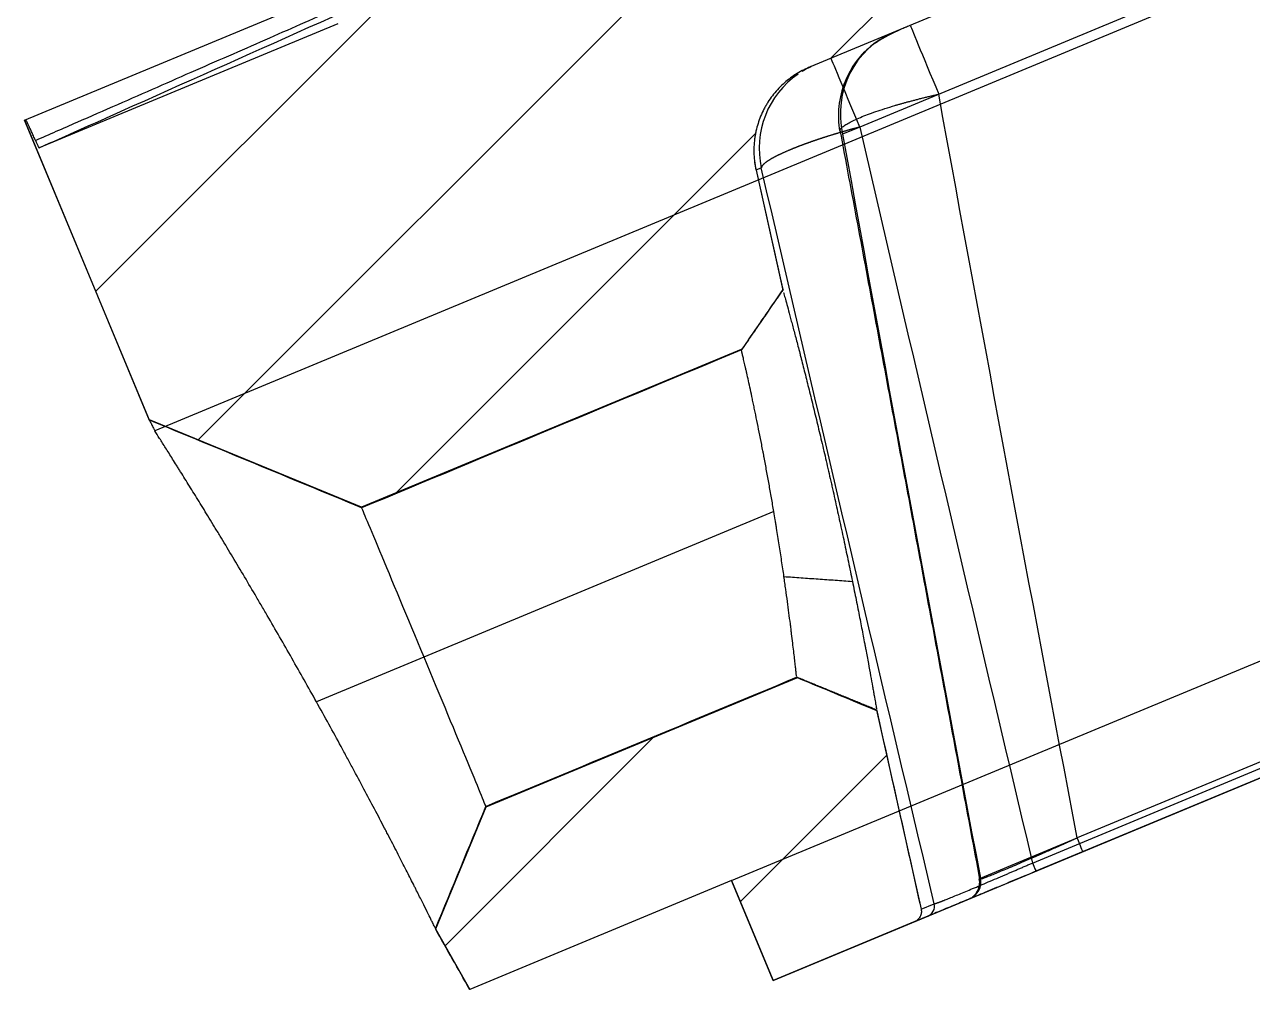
# Model space of a CAD drawing. Header units: millimetres. Extents: x 18 to 755, y 19 to 576.
# Drawn here: x 98.91 to 132.94, y 18.87 to 45.63 of the extents above; entities that cross this region are included whole.
import ezdxf

# ---------------------------------------------------------------- set-up
doc = ezdxf.new("R2010")
doc.units = ezdxf.units.MM
doc.layers.add('1', color=7, linetype='Continuous', true_color=0xffffff)

msp = doc.modelspace()

# ---------------------------------------------------------------- hatches: boundary and pattern name
at = {"layer": '1', "lineweight": -3}
h = msp.add_hatch(dxfattribs=at)
h.set_pattern_fill('ANSI31', scale=1.55, style=0)
edge = h.paths.add_edge_path(flags=0)
edge.add_line((123.581, 20.754), (119.659, 19.122))
edge.add_line((119.659, 19.122), (118.507, 21.892))
edge.add_line((118.507, 21.892), (111.247, 18.873))
edge.add_spline(control_points=[(111.247, 18.873), (110.93, 19.433), (110.613, 19.993), (110.297, 20.553)], knot_values=[0, 0, 0, 0, 1, 1, 1, 1], degree=3, periodic=0)
edge.add_spline(control_points=[(110.297, 20.553), (110.763, 21.685), (111.229, 22.818), (111.694, 23.95)], knot_values=[0, 0, 0, 0, 1, 1, 1, 1], degree=3, periodic=0)
edge.add_ellipse((358.348, 131.388), major_axis=(-2903.319, -1207.465), ratio=0.00143112, start_angle=0.954876, end_angle=0.989415)
edge.add_spline(control_points=[(120.306, 27.531), (120.582, 27.416), (120.858, 27.302), (121.417, 27.07), (121.701, 26.953), (122.165, 26.76), (122.347, 26.685), (122.528, 26.61)], knot_values=[0, 0, 0, 0, 0.372538, 0.372538, 0.755075, 0.755075, 1, 1, 1, 1], degree=3, periodic=0)
edge.add_spline(control_points=[(122.528, 26.61), (122.939, 24.772), (123.349, 22.934), (123.759, 21.096)], knot_values=[0, 0, 0, 0, 1, 1, 1, 1], degree=3, periodic=0)
edge.add_spline(control_points=[(123.759, 21.096), (123.763, 21.079), (123.765, 21.061), (123.767, 21.026), (123.766, 21.009), (123.761, 20.975), (123.758, 20.957), (123.747, 20.924), (123.741, 20.908), (123.724, 20.877), (123.715, 20.862), (123.694, 20.834), (123.682, 20.822), (123.663, 20.804), (123.656, 20.798), (123.642, 20.788), (123.635, 20.783), (123.613, 20.768), (123.598, 20.76), (123.581, 20.754)], knot_values=[0, 0, 0, 0, 0.125, 0.125, 0.25, 0.25, 0.375, 0.375, 0.5, 0.5, 0.625, 0.625, 0.75, 0.75, 0.8125, 0.8125, 0.875, 0.875, 1, 1, 1, 1], degree=3, periodic=0)
edge = h.paths.add_edge_path(flags=0)
edge.add_spline(control_points=[(300.574, 126.854), (300.649, 126.885), (300.802, 126.935), (300.96, 126.96), (301.061, 126.967), (301.082, 126.968), (301.122, 126.969), (301.142, 126.969), (301.203, 126.969), (301.243, 126.967), (301.362, 126.956), (301.442, 126.943), (301.52, 126.923)], knot_values=[0, 0, 0, 0, 0.25, 0.5, 0.5, 0.5625, 0.5625, 0.625, 0.625, 0.75, 0.75, 1, 1, 1, 1], degree=3, periodic=0)
edge.add_spline(control_points=[(301.52, 126.923), (301.572, 126.91), (301.625, 126.901), (301.705, 126.894), (301.731, 126.892), (301.772, 126.892), (301.785, 126.892), (301.812, 126.893), (301.826, 126.894), (301.893, 126.898), (301.946, 126.907), (302.024, 126.925), (302.049, 126.932), (302.1, 126.949), (302.126, 126.958), (302.151, 126.969)], knot_values=[0, 0, 0, 0, 0.25, 0.25, 0.375, 0.375, 0.4375, 0.4375, 0.5, 0.5, 0.75, 0.75, 0.875, 0.875, 1, 1, 1, 1], degree=3, periodic=0)
edge.add_line((302.151, 126.969), (314.312, 132.027))
edge.add_spline(control_points=[(314.312, 132.027), (314.325, 132.032), (314.337, 132.037), (314.362, 132.049), (314.398, 132.066), (314.433, 132.086), (314.501, 132.128), (314.544, 132.16), (314.605, 132.213), (314.625, 132.231), (314.662, 132.27), (314.68, 132.29), (314.731, 132.351), (314.762, 132.395), (314.79, 132.442)], knot_values=[0, 0, 0, 0, 0.0625, 0.0625, 0.125, 0.25, 0.25, 0.5, 0.5, 0.625, 0.625, 0.75, 0.75, 1, 1, 1, 1], degree=3, periodic=0)
edge.add_spline(control_points=[(314.79, 132.442), (314.831, 132.511), (314.877, 132.577), (314.954, 132.67), (314.994, 132.714), (315.038, 132.757), (315.067, 132.785), (315.082, 132.798), (315.158, 132.864), (315.223, 132.912), (315.325, 132.975), (315.377, 133.005), (315.432, 133.031), (315.468, 133.048), (315.487, 133.057), (315.505, 133.064)], knot_values=[0, 0, 0, 0, 0.25, 0.25, 0.375, 0.4375, 0.4375, 0.5, 0.5, 0.75, 0.75, 0.875, 0.9375, 0.9375, 1, 1, 1, 1], degree=3, periodic=0)
edge.add_line((315.505, 133.064), (355.591, 149.736))
edge.add_line((355.591, 149.736), (359.047, 141.426))
edge.add_spline(control_points=[(359.047, 141.426), (358.238, 139.465), (357.429, 137.504), (356.62, 135.543)], knot_values=[0, 0, 0, 0, 1, 1, 1, 1], degree=3, periodic=0)
edge.add_ellipse((358.348, 131.388), major_axis=(2903.319, 1207.465), ratio=0.00143112, start_angle=90, end_angle=158.464753)
edge.add_spline(control_points=[(346.091, 131.164), (345.823, 131.213), (345.554, 131.262), (345.084, 131.347), (344.883, 131.384), (344.488, 131.456), (344.293, 131.492), (344.099, 131.527)], knot_values=[0, 0, 0, 0, 0.404548, 0.404548, 0.707324, 0.707324, 1, 1, 1, 1], degree=3, periodic=0)
edge.add_spline(control_points=[(344.099, 131.527), (343.491, 132.478), (342.884, 133.428), (342.276, 134.379)], knot_values=[0, 0, 0, 0, 1, 1, 1, 1], degree=3, periodic=0)
edge.add_spline(control_points=[(342.276, 134.379), (342.197, 134.503), (342.108, 134.618), (341.961, 134.778), (341.91, 134.829), (341.83, 134.902), (341.802, 134.926), (341.746, 134.973), (341.717, 134.996), (341.572, 135.108), (341.45, 135.185), (341.257, 135.285), (341.191, 135.316), (341.09, 135.358), (341.056, 135.371), (340.987, 135.396), (340.953, 135.407), (340.778, 135.462), (340.637, 135.493), (340.421, 135.521), (340.349, 135.528), (340.24, 135.532), (340.203, 135.533), (340.13, 135.533), (340.093, 135.532), (339.911, 135.524), (339.767, 135.505), (339.555, 135.457), (339.485, 135.439), (339.381, 135.406), (339.346, 135.394), (339.277, 135.369), (339.243, 135.355), (339.209, 135.341)], knot_values=[0, 0, 0, 0, 0.125, 0.125, 0.1875, 0.1875, 0.21875, 0.21875, 0.25, 0.25, 0.375, 0.375, 0.4375, 0.4375, 0.46875, 0.46875, 0.5, 0.5, 0.625, 0.625, 0.6875, 0.6875, 0.71875, 0.71875, 0.75, 0.75, 0.875, 0.875, 0.9375, 0.9375, 0.96875, 0.96875, 1, 1, 1, 1], degree=3, periodic=0)
edge.add_line((339.209, 135.341), (256.764, 101.053))
edge.add_spline(control_points=[(256.764, 101.053), (258.459, 93.455), (260.155, 85.857), (261.851, 78.259)], knot_values=[0, 0, 0, 0, 1, 1, 1, 1], degree=3, periodic=0)
edge.add_line((261.851, 78.259), (252.617, 74.419))
edge.add_spline(control_points=[(252.617, 74.419), (248.643, 77.459), (244.669, 80.499), (240.694, 83.539)], knot_values=[0, 0, 0, 0, 1, 1, 1, 1], degree=3, periodic=0)
edge.add_line((240.694, 83.539), (226.859, 77.785))
edge.add_spline(control_points=[(226.859, 77.785), (226.212, 72.823), (225.566, 67.861), (224.92, 62.899)], knot_values=[0, 0, 0, 0, 1, 1, 1, 1], degree=3, periodic=0)
edge.add_line((224.92, 62.899), (215.686, 59.059))
edge.add_spline(control_points=[(215.686, 59.059), (211.494, 65.619), (207.301, 72.179), (203.109, 78.738)], knot_values=[0, 0, 0, 0, 1, 1, 1, 1], degree=3, periodic=0)
edge.add_line((203.109, 78.738), (120.663, 44.45))
edge.add_spline(control_points=[(120.663, 44.45), (120.646, 44.443), (120.629, 44.436), (120.596, 44.421), (120.546, 44.398), (120.497, 44.374), (120.4, 44.323), (120.338, 44.287), (120.155, 44.17), (120.039, 44.081), (119.823, 43.882), (119.725, 43.775), (119.593, 43.602), (119.552, 43.543), (119.493, 43.451), (119.465, 43.404), (119.438, 43.356), (119.421, 43.324), (119.412, 43.308), (119.336, 43.161), (119.281, 43.027), (119.216, 42.82), (119.197, 42.75), (119.174, 42.643), (119.167, 42.607), (119.154, 42.535), (119.149, 42.499), (119.125, 42.317), (119.119, 42.173), (119.132, 41.884), (119.151, 41.74), (119.183, 41.597)], knot_values=[0, 0, 0, 0, 0.015625, 0.015625, 0.03125, 0.0625, 0.0625, 0.125, 0.125, 0.25, 0.25, 0.375, 0.375, 0.4375, 0.4375, 0.46875, 0.484375, 0.484375, 0.5, 0.5, 0.625, 0.625, 0.6875, 0.6875, 0.71875, 0.71875, 0.75, 0.75, 0.875, 0.875, 1, 1, 1, 1], degree=3, periodic=0)
edge.add_spline(control_points=[(119.183, 41.597), (119.43, 40.492), (119.677, 39.387), (119.923, 38.282)], knot_values=[0, 0, 0, 0, 1, 1, 1, 1], degree=3, periodic=0)
edge.add_spline(control_points=[(119.923, 38.282), (119.768, 38.056), (119.613, 37.83), (119.343, 37.435), (119.227, 37.267), (119, 36.935), (118.888, 36.772), (118.776, 36.609)], knot_values=[0, 0, 0, 0, 0.405183, 0.405183, 0.707594, 0.707594, 1, 1, 1, 1], degree=3, periodic=0)
edge.add_ellipse((358.348, 131.388), major_axis=(-2903.319, -1207.465), ratio=0.00143112, start_angle=359.002567, end_angle=359.045124)
edge.add_spline(control_points=[(108.25, 32.23), (107.27, 32.636), (106.289, 33.042), (104.327, 33.853), (103.346, 34.259), (102.365, 34.664)], knot_values=[0, 0, 0, 0, 0.5, 0.5, 1, 1, 1, 1], degree=3, periodic=0)
edge.add_line((102.365, 34.664), (98.905, 42.982))
edge.add_line((98.905, 42.982), (138.991, 59.654))
edge.add_spline(control_points=[(138.991, 59.654), (139.066, 59.685), (139.219, 59.734), (139.378, 59.759), (139.54, 59.77), (139.62, 59.77), (139.78, 59.756), (139.859, 59.742), (139.937, 59.722)], knot_values=[0, 0, 0, 0, 0.25, 0.5, 0.5, 0.75, 0.75, 1, 1, 1, 1], degree=3, periodic=0)
edge.add_spline(control_points=[(139.937, 59.722), (139.99, 59.709), (140.042, 59.7), (140.149, 59.69), (140.202, 59.69), (140.31, 59.698), (140.416, 59.714), (140.518, 59.747), (140.568, 59.768)], knot_values=[0, 0, 0, 0, 0.25, 0.25, 0.5, 0.5, 0.75, 1, 1, 1, 1], degree=3, periodic=0)
edge.add_line((140.568, 59.768), (152.73, 64.826))
edge.add_spline(control_points=[(152.73, 64.826), (152.78, 64.847), (152.875, 64.896), (152.961, 64.959), (153.012, 65.004), (153.023, 65.013), (153.042, 65.031), (153.071, 65.06), (153.098, 65.089), (153.149, 65.151), (153.18, 65.195), (153.207, 65.241)], knot_values=[0, 0, 0, 0, 0.25, 0.5, 0.5, 0.5625, 0.5625, 0.625, 0.75, 0.75, 1, 1, 1, 1], degree=3, periodic=0)
edge.add_spline(control_points=[(153.207, 65.241), (153.248, 65.311), (153.294, 65.376), (153.371, 65.469), (153.412, 65.513), (153.455, 65.556), (153.484, 65.583), (153.499, 65.597), (153.576, 65.664), (153.64, 65.711), (153.776, 65.796), (153.848, 65.832), (153.923, 65.864)], knot_values=[0, 0, 0, 0, 0.25, 0.25, 0.375, 0.4375, 0.4375, 0.5, 0.5, 0.75, 0.75, 1, 1, 1, 1], degree=3, periodic=0)
edge.add_spline(control_points=[(153.923, 65.864), (166.396, 71.051), (178.87, 76.239), (191.343, 81.426)], knot_values=[0, 0, 0, 0, 1, 1, 1, 1], degree=3, periodic=0)
edge.add_spline(control_points=[(191.343, 81.426), (191.422, 81.459), (191.504, 81.486), (191.671, 81.528), (191.755, 81.543), (191.862, 81.553), (191.884, 81.555), (191.926, 81.558), (191.948, 81.558), (192.012, 81.56), (192.054, 81.559), (192.182, 81.552), (192.266, 81.541), (192.35, 81.523)], knot_values=[0, 0, 0, 0, 0.25, 0.25, 0.5, 0.5, 0.5625, 0.5625, 0.625, 0.625, 0.75, 0.75, 1, 1, 1, 1], degree=3, periodic=0)
edge.add_spline(control_points=[(192.35, 81.523), (192.407, 81.51), (192.464, 81.503), (192.579, 81.496), (192.637, 81.497), (192.752, 81.508), (192.809, 81.518), (192.922, 81.546), (192.977, 81.564), (193.031, 81.587)], knot_values=[0, 0, 0, 0, 0.25, 0.25, 0.5, 0.5, 0.75, 0.75, 1, 1, 1, 1], degree=3, periodic=0)
edge.add_line((193.031, 81.587), (209.632, 88.491))
edge.add_spline(control_points=[(209.632, 88.491), (209.683, 88.512), (209.732, 88.537), (209.826, 88.595), (209.871, 88.627), (209.934, 88.681), (209.954, 88.7), (209.993, 88.739), (210.011, 88.759), (210.064, 88.821), (210.096, 88.865), (210.125, 88.912)], knot_values=[0, 0, 0, 0, 0.25, 0.25, 0.5, 0.5, 0.625, 0.625, 0.75, 0.75, 1, 1, 1, 1], degree=3, periodic=0)
edge.add_spline(control_points=[(210.125, 88.912), (210.168, 88.983), (210.216, 89.05), (210.322, 89.174), (210.38, 89.233), (210.506, 89.34), (210.573, 89.389), (210.714, 89.476), (210.788, 89.513), (210.865, 89.545)], knot_values=[0, 0, 0, 0, 0.25, 0.25, 0.5, 0.5, 0.75, 0.75, 1, 1, 1, 1], degree=3, periodic=0)
edge.add_line((210.865, 89.545), (243.717, 103.208))
edge.add_spline(control_points=[(243.717, 103.208), (243.793, 103.24), (243.871, 103.265), (243.99, 103.294), (244.03, 103.302), (244.111, 103.315), (244.152, 103.32), (244.276, 103.331), (244.358, 103.331), (244.523, 103.318), (244.604, 103.305), (244.685, 103.286)], knot_values=[0, 0, 0, 0, 0.25, 0.25, 0.375, 0.375, 0.5, 0.5, 0.75, 0.75, 1, 1, 1, 1], degree=3, periodic=0)
edge.add_spline(control_points=[(244.685, 103.286), (244.738, 103.273), (244.793, 103.264), (244.902, 103.256), (244.957, 103.256), (245.067, 103.265), (245.121, 103.273), (245.227, 103.299), (245.279, 103.316), (245.329, 103.337)], knot_values=[0, 0, 0, 0, 0.25, 0.25, 0.5, 0.5, 0.75, 0.75, 1, 1, 1, 1], degree=3, periodic=0)
edge.add_line((245.329, 103.337), (261.996, 110.268))
edge.add_spline(control_points=[(261.996, 110.268), (262.049, 110.291), (262.1, 110.317), (262.174, 110.361), (262.198, 110.377), (262.245, 110.41), (262.268, 110.428), (262.335, 110.483), (262.376, 110.523), (262.453, 110.61), (262.488, 110.656), (262.519, 110.705)], knot_values=[0, 0, 0, 0, 0.25, 0.25, 0.375, 0.375, 0.5, 0.5, 0.75, 0.75, 1, 1, 1, 1], degree=3, periodic=0)
edge.add_spline(control_points=[(262.519, 110.705), (262.565, 110.778), (262.617, 110.846), (262.731, 110.974), (262.793, 111.033), (262.892, 111.115), (262.926, 111.141), (262.995, 111.19), (263.031, 111.213), (263.14, 111.279), (263.216, 111.318), (263.295, 111.35)], knot_values=[0, 0, 0, 0, 0.25, 0.25, 0.5, 0.5, 0.625, 0.625, 0.75, 0.75, 1, 1, 1, 1], degree=3, periodic=0)
edge.add_line((263.295, 111.35), (300.574, 126.854))
edge = h.paths.add_edge_path(flags=0)
edge.add_ellipse((358.348, 131.388), major_axis=(2903.319, 1207.465), ratio=0.00143112, start_angle=205.766732, end_angle=270)
edge.add_spline(control_points=[(360.076, 127.233), (360.215, 127.176), (360.353, 127.118), (361.483, 126.652), (362.475, 126.243), (363.467, 125.834)], knot_values=[0, 0, 0, 0, 0.122367, 0.122367, 1, 1, 1, 1], degree=3, periodic=0)
edge.add_spline(control_points=[(363.467, 125.834), (363.64, 125.218), (363.813, 124.601), (363.986, 123.985)], knot_values=[0, 0, 0, 0, 1, 1, 1, 1], degree=3, periodic=0)
edge.add_line((363.986, 123.985), (356.726, 120.966))
edge.add_line((356.726, 120.966), (357.878, 118.196))
edge.add_line((357.878, 118.196), (353.955, 116.564))
edge.add_spline(control_points=[(353.955, 116.564), (353.939, 116.558), (353.935, 116.557), (353.922, 116.553), (353.914, 116.55), (353.888, 116.545), (353.871, 116.542), (353.845, 116.541), (353.836, 116.541), (353.819, 116.542), (353.81, 116.543), (353.784, 116.546), (353.767, 116.55), (353.742, 116.558), (353.734, 116.561), (353.718, 116.567), (353.71, 116.571), (353.687, 116.583), (353.672, 116.592), (353.651, 116.608), (353.644, 116.614), (353.631, 116.626), (353.625, 116.632), (353.608, 116.651), (353.597, 116.665), (353.587, 116.68)], knot_values=[0, 0, 0, 0, 0.032258, 0.032258, 0.096774, 0.096774, 0.225806, 0.225806, 0.290323, 0.290323, 0.354839, 0.354839, 0.483871, 0.483871, 0.548387, 0.548387, 0.612903, 0.612903, 0.741935, 0.741935, 0.806452, 0.806452, 0.870968, 0.870968, 1, 1, 1, 1], degree=3, periodic=0)
edge.add_spline(control_points=[(353.587, 116.68), (352.576, 118.263), (351.564, 119.847), (350.552, 121.43)], knot_values=[0, 0, 0, 0, 1, 1, 1, 1], degree=3, periodic=0)
edge.add_spline(control_points=[(350.552, 121.43), (350.704, 121.8), (350.857, 122.171), (351.088, 122.73), (351.166, 122.919), (351.319, 123.29), (351.394, 123.471), (351.469, 123.653)], knot_values=[0, 0, 0, 0, 0.499921, 0.499921, 0.75496, 0.75496, 1, 1, 1, 1], degree=3, periodic=0)

# ---------------------------------------------------------------- linework, layer by layer
at = {"layer": '1', "color": 7, "lineweight": -3}
for p, q in [((118.507, 21.892), (283.355, 90.451)), ((119.659, 19.122), (284.507, 87.681)), ((203.109, 78.738), (120.663, 44.45)), ((181.83, 67.651), (122.057, 42.792)), ((98.905, 42.982), (138.991, 59.654)), ((138.671, 49.404), (102.514, 34.366)), ((107.588, 45.657), (99.306, 42.213)), ((120.663, 44.45), (120.663, 44.45)), ((98.905, 42.982), (98.905, 42.982)), ((98.905, 42.982), (102.364, 34.665)), ((102.365, 34.664), (98.905, 42.982)), ((122.057, 42.792), (121.583, 42.595)), ((119.329, 41.658), (119.183, 41.597)), ((119.183, 41.597), (119.183, 41.597)), ((119.183, 41.597), (119.926, 38.27)), ((119.923, 38.282), (119.921, 38.291)), ((118.772, 36.624), (108.244, 32.245)), ((159.242, 36.032), (128.087, 23.075)), ((126.847, 22.38), (158.608, 35.589)), ((158.704, 35.361), (126.943, 22.152)), ((102.362, 34.67), (102.362, 34.672)), ((102.365, 34.664), (102.362, 34.67)), ((108.244, 32.245), (102.366, 34.671)), ((108.244, 32.245), (108.244, 32.245)), ((119.676, 32.126), (109.978, 28.093)), ((109.978, 28.093), (106.996, 26.852)), ((111.701, 23.935), (120.31, 27.516)), ((122.527, 26.617), (123.759, 21.096)), ((122.53, 26.601), (122.528, 26.61)), ((110.307, 20.557), (111.701, 23.935)), ((111.701, 23.935), (111.701, 23.935)), ((125.403, 21.959), (128.087, 23.075)), ((118.507, 21.892), (111.247, 18.873)), ((118.507, 21.892), (119.659, 19.122)), ((119.659, 19.122), (118.507, 21.892)), ((125.368, 21.924), (125.365, 21.926)), ((123.759, 21.096), (124.124, 21.248)), ((123.947, 20.906), (123.581, 20.754)), ((123.759, 21.096), (123.759, 21.096)), ((110.294, 20.558), (111.247, 18.873)), ((110.297, 20.553), (110.3, 20.547)), ((123.581, 20.754), (119.659, 19.122)), ((111.247, 18.873), (111.247, 18.873))]:
    msp.add_line(p, q, dxfattribs=at)
msp.add_arc((121.623, 42.142), 2.5, 186.6695, 192.582, dxfattribs=at)
for centre, major_axis, ratio, start_param, end_param in [((123.974, 43.119), (-0.96, 2.308), 0.978488, 0, 1.396263), ((124.418, 43.304), (-0.96, 2.308), 0.001447, 0, 1.396263), ((122.221, 42.39), (-0.96, 2.308), 0.001447, 4.886922, 6.283185), ((121.766, 42.201), (-0.96, 2.308), 0.998692, 0.208153, 1.396263), ((121.766, 42.201), (-0.96, 2.308), 0.998692, 0, 0.15913), ((358.348, 131.388), (-2903.319, -1207.465), 0.001431, 4.794404, 4.798043), ((109.973, 28.09), (1.728, -4.155), 0.001431, 1.570796, 3.141707), ((109.973, 28.09), (1.728, -4.155), 0.001431, 6.283071, 7.853982), ((358.348, 131.388), (-2903.319, -1207.465), 0.001431, 1.485143, 1.488119), ((128.053, 23.155), (-0.192, 0.462), 0.001447, 3.141593, 4.537856), ((126.828, 22.429), (0.115, -0.277), 0.001447, 4.886922, 6.283185), ((124.922, 21.853), (-0.192, 0.462), 0.985371, 3.141593, 4.537856), ((123.832, 21.183), (0.115, -0.277), 0.996822, 0, 1.396263)]:
    msp.add_ellipse(centre, major_axis=major_axis, ratio=ratio, start_param=start_param, end_param=end_param, dxfattribs=at)
for points, knots in [([(99.207, 42.42), (99.593, 42.589), (100.354, 42.923), (101.481, 43.417), (102.578, 43.898), (103.646, 44.367), (104.684, 44.822), (105.692, 45.264), (106.671, 45.694), (107.62, 46.11), (108.539, 46.513), (109.429, 46.904), (110.288, 47.281), (111.119, 47.645), (111.662, 47.883), (111.929, 48)], [0, 0, 0, 0, 0.090926, 0.179519, 0.265778, 0.349702, 0.431293, 0.51055, 0.587473, 0.662063, 0.734318, 0.804239, 0.871827, 0.93708, 1, 1, 1, 1]), ([(123.458, 45.612), (123.424, 45.598), (123.349, 45.566), (123.172, 45.488), (122.776, 45.306), (122.346, 45.051), (121.925, 44.602), (121.616, 44.047), (121.446, 43.359), (121.463, 42.9), (121.504, 42.667)], [0, 0, 0, 0, 0.031657, 0.066196, 0.14456, 0.351492, 0.487543, 0.647387, 0.823189, 1, 1, 1, 1]), ([(120.663, 44.45), (120.646, 44.443), (120.629, 44.436), (120.596, 44.421), (120.546, 44.398), (120.497, 44.374), (120.4, 44.323), (120.338, 44.287), (120.155, 44.17), (120.039, 44.081), (119.823, 43.882), (119.725, 43.775), (119.593, 43.602), (119.552, 43.543), (119.493, 43.451), (119.465, 43.404), (119.438, 43.356), (119.421, 43.324), (119.412, 43.308), (119.336, 43.161), (119.281, 43.027), (119.216, 42.82), (119.197, 42.75), (119.174, 42.643), (119.167, 42.607), (119.154, 42.535), (119.149, 42.499), (119.125, 42.317), (119.119, 42.173), (119.132, 41.884), (119.151, 41.74), (119.183, 41.597)], [0, 0, 0, 0, 0.015625, 0.015625, 0.03125, 0.0625, 0.0625, 0.125, 0.125, 0.25, 0.25, 0.375, 0.375, 0.4375, 0.4375, 0.46875, 0.484375, 0.484375, 0.5, 0.5, 0.625, 0.625, 0.6875, 0.6875, 0.71875, 0.71875, 0.75, 0.75, 0.875, 0.875, 1, 1, 1, 1]), ([(121.508, 42.705), (121.508, 42.705), (121.509, 42.706), (121.51, 42.709), (121.511, 42.712), (121.513, 42.716), (121.515, 42.72), (121.517, 42.724), (121.52, 42.728), (121.522, 42.731), (121.525, 42.735), (121.528, 42.739), (121.531, 42.743), (121.534, 42.747), (121.537, 42.751), (121.54, 42.755), (121.544, 42.758), (121.547, 42.762), (121.551, 42.766), (121.555, 42.77), (121.559, 42.774), (121.583, 42.797), (121.64, 42.841), (121.755, 42.91), (121.901, 42.984), (122.074, 43.06), (122.274, 43.139), (122.502, 43.221), (122.755, 43.304), (122.95, 43.364), (123.07, 43.4), (123.108, 43.411), (123.147, 43.422), (123.187, 43.434), (123.228, 43.445), (123.269, 43.457), (123.312, 43.469), (123.355, 43.481), (123.399, 43.493), (123.444, 43.505), (123.489, 43.517), (123.536, 43.53), (123.583, 43.542), (123.631, 43.554), (123.679, 43.567), (123.728, 43.579), (123.778, 43.592), (123.828, 43.604), (123.879, 43.617), (123.93, 43.629), (123.982, 43.642), (124.035, 43.654), (124.087, 43.667), (124.141, 43.679), (124.194, 43.691), (124.23, 43.699), (124.248, 43.703)], [0, 0, 0, 0, 0.000048, 0.005555, 0.011031, 0.016475, 0.021887, 0.027267, 0.032615, 0.037928, 0.043209, 0.048455, 0.053667, 0.058844, 0.063987, 0.069093, 0.074164, 0.079199, 0.084197, 0.089158, 0.094082, 0.098969, 0.175233, 0.251059, 0.325936, 0.399391, 0.47273, 0.547497, 0.623218, 0.699385, 0.709367, 0.719502, 0.729789, 0.740224, 0.750804, 0.761527, 0.772388, 0.783385, 0.794514, 0.805772, 0.817153, 0.828656, 0.840275, 0.852008, 0.863849, 0.875794, 0.887839, 0.89998, 0.912213, 0.924531, 0.936932, 0.94941, 0.961961, 0.974579, 0.987261, 1, 1, 1, 1]), ([(99.207, 42.42), (99.188, 42.464), (99.151, 42.548), (99.117, 42.624), (99.093, 42.678), (99.085, 42.695), (99.07, 42.729), (99.062, 42.745), (99.041, 42.791), (99.015, 42.847), (98.994, 42.891), (98.982, 42.915), (98.98, 42.92), (98.976, 42.928), (98.969, 42.941), (98.964, 42.952), (98.954, 42.971), (98.949, 42.98), (98.943, 42.99), (98.941, 42.992), (98.938, 42.995), (98.937, 42.996), (98.937, 42.995)], [0, 0, 0, 0, 0.125, 0.25, 0.25, 0.3125, 0.3125, 0.375, 0.375, 0.5, 0.625, 0.625, 0.65625, 0.65625, 0.6875, 0.75, 0.75, 0.875, 0.875, 0.9375, 0.9375, 1, 1, 1, 1]), ([(122.057, 42.792), (122.048, 42.79), (122.031, 42.785), (122.004, 42.778), (121.977, 42.771), (121.951, 42.764), (121.924, 42.756), (121.897, 42.749), (121.871, 42.742), (121.844, 42.734), (121.817, 42.727), (121.791, 42.72), (121.764, 42.712), (121.738, 42.705), (121.712, 42.697), (121.685, 42.69), (121.659, 42.682), (121.633, 42.675), (121.607, 42.667), (121.581, 42.66), (121.554, 42.652), (121.529, 42.644), (121.503, 42.637), (121.477, 42.629), (121.451, 42.621), (121.426, 42.614), (121.4, 42.606), (121.375, 42.598), (121.349, 42.591), (121.324, 42.583), (121.299, 42.575), (121.274, 42.567), (121.249, 42.56), (121.224, 42.552), (121.199, 42.544), (121.175, 42.536), (121.15, 42.529), (121.126, 42.521), (121.102, 42.513), (121.078, 42.505), (121.054, 42.498), (121.03, 42.49), (121.007, 42.482), (120.983, 42.475), (120.96, 42.467), (120.936, 42.459), (120.913, 42.451), (120.891, 42.444), (120.868, 42.436), (120.845, 42.428), (120.823, 42.421), (120.801, 42.413), (120.778, 42.406), (120.757, 42.398), (120.735, 42.39), (120.713, 42.383), (120.692, 42.375), (120.671, 42.368), (120.649, 42.36), (120.629, 42.353), (120.608, 42.345), (120.587, 42.338), (120.567, 42.331), (120.547, 42.323), (120.527, 42.316), (120.507, 42.309), (120.487, 42.301), (120.468, 42.294), (120.449, 42.287), (120.43, 42.28), (120.411, 42.272), (120.392, 42.265), (120.374, 42.258), (120.355, 42.251), (120.337, 42.244), (120.319, 42.237), (120.302, 42.23), (120.284, 42.223), (120.267, 42.216), (120.25, 42.21), (120.233, 42.203), (120.216, 42.196), (120.199, 42.189), (120.183, 42.183), (120.167, 42.176), (120.151, 42.169), (120.131, 42.161), (120.106, 42.151), (120.078, 42.139), (120.049, 42.127), (120.021, 42.114), (119.993, 42.102), (119.966, 42.09), (119.939, 42.078), (119.912, 42.066), (119.885, 42.053), (119.859, 42.041), (119.834, 42.029), (119.808, 42.017), (119.784, 42.005), (119.759, 41.993), (119.735, 41.98), (119.712, 41.968), (119.689, 41.956), (119.667, 41.944), (119.645, 41.932), (119.624, 41.921), (119.604, 41.909), (119.584, 41.897), (119.565, 41.886), (119.546, 41.874), (119.528, 41.863), (119.511, 41.851), (119.495, 41.84), (119.479, 41.829), (119.464, 41.818), (119.449, 41.807), (119.436, 41.797), (119.423, 41.786), (119.411, 41.776), (119.4, 41.766), (119.389, 41.756), (119.38, 41.746), (119.371, 41.736), (119.363, 41.726), (119.356, 41.717), (119.349, 41.708), (119.344, 41.699), (119.339, 41.69), (119.335, 41.682), (119.332, 41.674), (119.33, 41.665), (119.329, 41.66), (119.329, 41.658)], [0, 0, 0, 0, 0.006177, 0.012356, 0.018538, 0.024721, 0.030906, 0.037092, 0.043279, 0.049466, 0.055654, 0.061841, 0.068027, 0.074213, 0.080397, 0.086579, 0.09276, 0.098938, 0.105113, 0.111285, 0.117453, 0.123618, 0.129778, 0.135934, 0.142085, 0.14823, 0.15437, 0.160504, 0.166631, 0.172752, 0.178866, 0.184972, 0.191071, 0.197161, 0.203243, 0.209316, 0.21538, 0.221435, 0.22748, 0.233514, 0.239538, 0.245552, 0.251554, 0.257545, 0.263524, 0.269491, 0.275445, 0.281387, 0.287316, 0.293231, 0.299133, 0.305021, 0.310895, 0.316754, 0.322598, 0.328427, 0.334241, 0.340039, 0.345822, 0.351588, 0.357337, 0.36307, 0.368786, 0.374484, 0.380165, 0.385829, 0.391474, 0.397101, 0.402709, 0.408299, 0.41387, 0.419421, 0.424953, 0.430466, 0.435959, 0.441431, 0.446884, 0.452316, 0.457727, 0.463118, 0.468487, 0.473835, 0.479162, 0.484467, 0.489751, 0.495012, 0.500252, 0.50994, 0.519703, 0.52954, 0.53945, 0.549431, 0.559483, 0.569603, 0.579791, 0.590046, 0.600365, 0.610748, 0.621193, 0.631699, 0.642263, 0.652885, 0.663562, 0.674294, 0.685077, 0.695911, 0.706793, 0.717721, 0.728695, 0.739711, 0.750768, 0.761863, 0.772996, 0.784163, 0.795362, 0.806592, 0.81785, 0.829134, 0.840441, 0.851771, 0.86312, 0.874486, 0.885867, 0.89726, 0.908664, 0.920077, 0.931495, 0.942916, 0.954339, 0.965762, 0.97718, 0.988594, 1, 1, 1, 1]), ([(99.207, 42.42), (99.221, 42.388), (99.234, 42.359), (99.251, 42.32), (99.257, 42.308), (99.267, 42.286), (99.276, 42.266), (99.284, 42.25), (99.289, 42.24), (99.291, 42.237), (99.294, 42.231), (99.296, 42.228), (99.299, 42.222), (99.301, 42.218), (99.305, 42.214), (99.306, 42.213), (99.306, 42.213)], [0, 0, 0, 0, 0.25, 0.25, 0.375, 0.375, 0.5, 0.625, 0.625, 0.6875, 0.6875, 0.75, 0.75, 0.875, 0.875, 1, 1, 1, 1]), ([(119.923, 38.282), (119.768, 38.056), (119.613, 37.83), (119.343, 37.435), (119.227, 37.267), (119, 36.935), (118.888, 36.772), (118.776, 36.609)], [0, 0, 0, 0, 0.405183, 0.405183, 0.707594, 0.707594, 1, 1, 1, 1]), ([(119.949, 38.197), (119.949, 38.195), (119.949, 38.193), (119.952, 38.183), (119.955, 38.173), (119.969, 38.122), (119.983, 38.073), (120.015, 37.956), (120.033, 37.889), (120.075, 37.737), (120.097, 37.652), (120.135, 37.511), (120.148, 37.462), (120.175, 37.361), (120.217, 37.203), (120.263, 37.03), (120.327, 36.784), (120.361, 36.654), (120.406, 36.482), (120.415, 36.447), (120.433, 36.377), (120.442, 36.341), (120.469, 36.233), (120.488, 36.16), (120.545, 35.937), (120.584, 35.783), (120.663, 35.466), (120.704, 35.302), (120.765, 35.05), (120.786, 34.965), (120.828, 34.791), (120.85, 34.704), (120.914, 34.439), (120.956, 34.26), (121.042, 33.899), (121.085, 33.716), (121.17, 33.346), (121.213, 33.159), (121.267, 32.923), (121.277, 32.876), (121.299, 32.781), (121.309, 32.733), (121.341, 32.591), (121.362, 32.497), (121.425, 32.214), (121.466, 32.027), (121.548, 31.653), (121.588, 31.467), (121.647, 31.19), (121.666, 31.098), (121.705, 30.913), (121.724, 30.822), (121.781, 30.548), (121.818, 30.369), (121.854, 30.192)], [0, 0, 0, 0, 0.002541, 0.002541, 0.016205, 0.016205, 0.07086, 0.07086, 0.125516, 0.125516, 0.180171, 0.180171, 0.207499, 0.207499, 0.234826, 0.289481, 0.289481, 0.344137, 0.344137, 0.357801, 0.357801, 0.371464, 0.371464, 0.398792, 0.398792, 0.453447, 0.453447, 0.508103, 0.508103, 0.53543, 0.53543, 0.562758, 0.562758, 0.617413, 0.617413, 0.672068, 0.672068, 0.726724, 0.726724, 0.740387, 0.740387, 0.754051, 0.754051, 0.781379, 0.781379, 0.836034, 0.836034, 0.890689, 0.890689, 0.918017, 0.918017, 0.945345, 0.945345, 1, 1, 1, 1]), ([(118.773, 36.624), (118.773, 36.624), (118.774, 36.622), (118.775, 36.615), (118.776, 36.613), (118.776, 36.609)], [0, 0, 0, 0, 0.652784, 0.652784, 1, 1, 1, 1]), ([(119.676, 32.126), (119.655, 32.255), (119.633, 32.383), (119.589, 32.637), (119.566, 32.763), (119.522, 33.014), (119.499, 33.138), (119.454, 33.384), (119.431, 33.507), (119.402, 33.659), (119.397, 33.689), (119.385, 33.749), (119.379, 33.779), (119.362, 33.868), (119.351, 33.927), (119.317, 34.101), (119.295, 34.215), (119.25, 34.437), (119.229, 34.545), (119.186, 34.757), (119.164, 34.86), (119.138, 34.985), (119.133, 35.01), (119.123, 35.059), (119.107, 35.132), (119.092, 35.203), (119.063, 35.341), (119.044, 35.429), (119.007, 35.597), (118.99, 35.677), (118.957, 35.829), (118.941, 35.901), (118.922, 35.985), (118.918, 36.001), (118.911, 36.034), (118.907, 36.05), (118.897, 36.097), (118.89, 36.126), (118.87, 36.212), (118.858, 36.264), (118.837, 36.358), (118.827, 36.4), (118.81, 36.473), (118.802, 36.505), (118.795, 36.538), (118.793, 36.544), (118.79, 36.556), (118.786, 36.572), (118.783, 36.586), (118.78, 36.601), (118.778, 36.607), (118.777, 36.612)], [0, 0, 0, 0, 0.057118, 0.057118, 0.114237, 0.114237, 0.171355, 0.171355, 0.228474, 0.228474, 0.242753, 0.242753, 0.257033, 0.257033, 0.285592, 0.285592, 0.34271, 0.34271, 0.399829, 0.399829, 0.456947, 0.456947, 0.471227, 0.471227, 0.485506, 0.514065, 0.514065, 0.571184, 0.571184, 0.628302, 0.628302, 0.685421, 0.685421, 0.6997, 0.6997, 0.71398, 0.71398, 0.742539, 0.742539, 0.799657, 0.799657, 0.856776, 0.856776, 0.913894, 0.913894, 0.928174, 0.928174, 0.942453, 0.971013, 0.971013, 1, 1, 1, 1]), ([(102.364, 34.669), (102.364, 34.668), (102.364, 34.668), (102.366, 34.665), (102.368, 34.66), (102.378, 34.641), (102.398, 34.602), (102.445, 34.507), (102.489, 34.417), (102.514, 34.366)], [0, 0, 0, 0, 0.016193, 0.016193, 0.156737, 0.156737, 0.437825, 0.718912, 1, 1, 1, 1]), ([(108.25, 32.23), (107.27, 32.636), (106.289, 33.042), (104.327, 33.853), (103.346, 34.259), (102.365, 34.664)], [0, 0, 0, 0, 0.5, 0.5, 1, 1, 1, 1]), ([(106.996, 26.852), (106.883, 27.054), (106.77, 27.256), (106.544, 27.658), (106.317, 28.058), (106.09, 28.455), (105.862, 28.851), (105.748, 29.048), (105.605, 29.294), (105.576, 29.343), (105.519, 29.44), (105.434, 29.586), (105.35, 29.73), (105.182, 30.016), (104.961, 30.39), (104.746, 30.751), (104.534, 31.105), (104.429, 31.279), (104.3, 31.491), (104.275, 31.534), (104.224, 31.618), (104.198, 31.66), (104.123, 31.784), (104.073, 31.866), (103.927, 32.105), (103.738, 32.413), (103.562, 32.698), (103.392, 32.972), (103.311, 33.103), (103.213, 33.259), (103.194, 33.29), (103.156, 33.351), (103.137, 33.381), (103.081, 33.47), (103.046, 33.527), (102.941, 33.693), (102.812, 33.899), (102.701, 34.073), (102.6, 34.232), (102.555, 34.303), (102.514, 34.366)], [0, 0, 0, 0, 0.0625, 0.0625, 0.125, 0.1875, 0.1875, 0.25, 0.25, 0.265625, 0.265625, 0.28125, 0.3125, 0.3125, 0.375, 0.4375, 0.4375, 0.5, 0.5, 0.515625, 0.515625, 0.53125, 0.53125, 0.5625, 0.5625, 0.625, 0.6875, 0.6875, 0.75, 0.75, 0.765625, 0.765625, 0.78125, 0.78125, 0.8125, 0.8125, 0.875, 0.9375, 0.9375, 1, 1, 1, 1]), ([(119.957, 30.325), (119.937, 30.469), (119.915, 30.614), (119.871, 30.908), (119.849, 31.057), (119.802, 31.357), (119.778, 31.509), (119.747, 31.701), (119.74, 31.739), (119.728, 31.816), (119.721, 31.855), (119.702, 31.971), (119.689, 32.049), (119.676, 32.126)], [0, 0, 0, 0, 0.25, 0.25, 0.5, 0.5, 0.75, 0.75, 0.8125, 0.8125, 0.875, 0.875, 1, 1, 1, 1]), ([(120.304, 27.563), (120.303, 27.567), (120.303, 27.571), (120.302, 27.581), (120.301, 27.587), (120.3, 27.605), (120.298, 27.619), (120.293, 27.664), (120.29, 27.699), (120.281, 27.781), (120.276, 27.828), (120.267, 27.906), (120.264, 27.933), (120.258, 27.991), (120.254, 28.021), (120.243, 28.115), (120.236, 28.182), (120.219, 28.325), (120.21, 28.401), (120.191, 28.562), (120.181, 28.647), (120.164, 28.781), (120.158, 28.827), (120.15, 28.897), (120.147, 28.921), (120.141, 28.969), (120.125, 29.089), (120.109, 29.214), (120.082, 29.42), (120.068, 29.526), (120.039, 29.744), (120.024, 29.856), (119.999, 30.029), (119.991, 30.087), (119.975, 30.205), (119.966, 30.265), (119.957, 30.325)], [0, 0, 0, 0, 0.016942, 0.016942, 0.037859, 0.037859, 0.079691, 0.079691, 0.163355, 0.163355, 0.24702, 0.24702, 0.288852, 0.288852, 0.330684, 0.330684, 0.414349, 0.414349, 0.498013, 0.498013, 0.581678, 0.581678, 0.62351, 0.62351, 0.644426, 0.644426, 0.665342, 0.749007, 0.749007, 0.832671, 0.832671, 0.916336, 0.916336, 0.958168, 0.958168, 1, 1, 1, 1]), ([(121.854, 30.192), (121.89, 30.016), (121.925, 29.844), (121.991, 29.51), (122.024, 29.347), (122.085, 29.032), (122.115, 28.879), (122.157, 28.657), (122.171, 28.584), (122.192, 28.477), (122.198, 28.442), (122.212, 28.372), (122.244, 28.2), (122.274, 28.039), (122.319, 27.796), (122.34, 27.682), (122.379, 27.469), (122.397, 27.37), (122.417, 27.255), (122.421, 27.233), (122.429, 27.189), (122.44, 27.125), (122.464, 26.989), (122.481, 26.893), (122.5, 26.783), (122.508, 26.737), (122.517, 26.682), (122.52, 26.667), (122.522, 26.653)], [0, 0, 0, 0, 0.095302, 0.095302, 0.190603, 0.190603, 0.285905, 0.285905, 0.333556, 0.333556, 0.357381, 0.357381, 0.381206, 0.476508, 0.476508, 0.571809, 0.571809, 0.667111, 0.667111, 0.690936, 0.690936, 0.714762, 0.762413, 0.857714, 0.857714, 0.953016, 0.953016, 1, 1, 1, 1]), ([(120.306, 27.531), (120.307, 27.525), (120.307, 27.521), (120.308, 27.516), (120.308, 27.515), (120.308, 27.515)], [0, 0, 0, 0, 0.576551, 0.576551, 1, 1, 1, 1]), ([(120.306, 27.531), (120.582, 27.416), (120.858, 27.302), (121.417, 27.07), (121.701, 26.953), (122.165, 26.76), (122.347, 26.685), (122.528, 26.61)], [0, 0, 0, 0, 0.372538, 0.372538, 0.755075, 0.755075, 1, 1, 1, 1]), ([(110.285, 20.582), (110.275, 20.602), (110.261, 20.63), (110.234, 20.686), (110.223, 20.709), (110.204, 20.747), (110.198, 20.76), (110.184, 20.788), (110.177, 20.803), (110.139, 20.878), (110.105, 20.949), (110.026, 21.107), (109.939, 21.284), (109.832, 21.496), (109.76, 21.64), (109.745, 21.67), (109.715, 21.73), (109.699, 21.76), (109.652, 21.853), (109.62, 21.917), (109.52, 22.114), (109.38, 22.39), (109.224, 22.694), (109.101, 22.932), (109.038, 23.053), (108.973, 23.179), (108.929, 23.263), (108.907, 23.306), (108.795, 23.521), (108.702, 23.698), (108.512, 24.059), (108.316, 24.428), (108.11, 24.814), (107.951, 25.109), (107.897, 25.209), (107.816, 25.359), (107.788, 25.41), (107.733, 25.511), (107.706, 25.562), (107.568, 25.816), (107.343, 26.226), (107.113, 26.642), (106.996, 26.852)], [0, 0, 0, 0, 0.059961, 0.059961, 0.093534, 0.093534, 0.110321, 0.110321, 0.127107, 0.127107, 0.194253, 0.194253, 0.261398, 0.328544, 0.328544, 0.34533, 0.34533, 0.362117, 0.362117, 0.395689, 0.395689, 0.462835, 0.529981, 0.529981, 0.563553, 0.58034, 0.58034, 0.597126, 0.597126, 0.664272, 0.664272, 0.731418, 0.798563, 0.798563, 0.832136, 0.832136, 0.848922, 0.848922, 0.865709, 0.865709, 0.932854, 1, 1, 1, 1]), ([(128.087, 23.075), (128.078, 23.071), (128.061, 23.063), (128.034, 23.051), (128.008, 23.039), (127.982, 23.027), (127.956, 23.015), (127.93, 23.004), (127.904, 22.992), (127.879, 22.981), (127.853, 22.969), (127.828, 22.958), (127.804, 22.947), (127.779, 22.936), (127.755, 22.925), (127.73, 22.914), (127.706, 22.903), (127.683, 22.892), (127.659, 22.882), (127.636, 22.871), (127.613, 22.861), (127.59, 22.851), (127.567, 22.84), (127.545, 22.83), (127.523, 22.821), (127.458, 22.792), (127.353, 22.745), (127.21, 22.681), (127.072, 22.62), (126.891, 22.54), (126.671, 22.444), (126.423, 22.337), (126.198, 22.241), (125.997, 22.157), (125.821, 22.085), (125.67, 22.024), (125.546, 21.977), (125.468, 21.949), (125.423, 21.934), (125.397, 21.927), (125.385, 21.925), (125.38, 21.924)], [0, 0, 0, 0, 0.006745, 0.013451, 0.020116, 0.026741, 0.033324, 0.039864, 0.046361, 0.052813, 0.059221, 0.065582, 0.071897, 0.078165, 0.084384, 0.090554, 0.096675, 0.102745, 0.108764, 0.114732, 0.120646, 0.126508, 0.132315, 0.138068, 0.143766, 0.149408, 0.187903, 0.225655, 0.262574, 0.298575, 0.374385, 0.44954, 0.523635, 0.596295, 0.66885, 0.742861, 0.817954, 0.893725, 0.929736, 0.966677, 1, 1, 1, 1]), ([(126.943, 22.152), (126.754, 22.073), (126.569, 21.996), (126.203, 21.844), (126.022, 21.769), (125.672, 21.623), (125.506, 21.554), (125.19, 21.423), (125.039, 21.36), (124.764, 21.246), (124.64, 21.194), (124.418, 21.101), (124.32, 21.061), (124.158, 20.993), (124.093, 20.966), (123.995, 20.926), (123.962, 20.912), (123.947, 20.906)], [0, 0, 0, 0, 0.125, 0.125, 0.25, 0.25, 0.375, 0.375, 0.5, 0.5, 0.625, 0.625, 0.75, 0.75, 0.875, 0.875, 1, 1, 1, 1]), ([(124.124, 21.248), (124.125, 21.248), (124.126, 21.248), (124.128, 21.249), (124.131, 21.249), (124.133, 21.25), (124.136, 21.251), (124.139, 21.252), (124.143, 21.253), (124.146, 21.254), (124.15, 21.255), (124.153, 21.256), (124.157, 21.257), (124.161, 21.259), (124.166, 21.26), (124.17, 21.262), (124.175, 21.263), (124.18, 21.265), (124.185, 21.267), (124.19, 21.268), (124.195, 21.27), (124.201, 21.272), (124.206, 21.274), (124.212, 21.276), (124.218, 21.279), (124.224, 21.281), (124.23, 21.283), (124.237, 21.285), (124.243, 21.288), (124.25, 21.29), (124.257, 21.293), (124.264, 21.296), (124.271, 21.298), (124.278, 21.301), (124.285, 21.304), (124.293, 21.307), (124.3, 21.309), (124.308, 21.312), (124.316, 21.315), (124.324, 21.318), (124.332, 21.322), (124.34, 21.325), (124.349, 21.328), (124.357, 21.331), (124.365, 21.335), (124.374, 21.338), (124.383, 21.341), (124.426, 21.358), (124.511, 21.392), (124.655, 21.45), (124.816, 21.516), (124.993, 21.59), (125.186, 21.67), (125.395, 21.758), (125.618, 21.853), (125.788, 21.925), (125.897, 21.971), (125.939, 21.989), (125.982, 22.008), (126.025, 22.026), (126.07, 22.045), (126.114, 22.064), (126.16, 22.084), (126.206, 22.104), (126.253, 22.124), (126.3, 22.144), (126.347, 22.165), (126.396, 22.185), (126.444, 22.206), (126.493, 22.227), (126.543, 22.249), (126.593, 22.27), (126.643, 22.292), (126.694, 22.314), (126.745, 22.336), (126.796, 22.358), (126.83, 22.373), (126.847, 22.38)], [0, 0, 0, 0, 0.00581, 0.011608, 0.017395, 0.02317, 0.028932, 0.034682, 0.040418, 0.046141, 0.051851, 0.057546, 0.063227, 0.068893, 0.074544, 0.080179, 0.085799, 0.091402, 0.096989, 0.102559, 0.108113, 0.113648, 0.119166, 0.124666, 0.130148, 0.13561, 0.141054, 0.146479, 0.151884, 0.157269, 0.162634, 0.167978, 0.173302, 0.178605, 0.183886, 0.189146, 0.194383, 0.199599, 0.204792, 0.209963, 0.215111, 0.220235, 0.225337, 0.230414, 0.235468, 0.240497, 0.245503, 0.250483, 0.313717, 0.376586, 0.438835, 0.500224, 0.561617, 0.623872, 0.686748, 0.749991, 0.760914, 0.771952, 0.783105, 0.794369, 0.805741, 0.817219, 0.828801, 0.840482, 0.852261, 0.864134, 0.876098, 0.88815, 0.900286, 0.912503, 0.924798, 0.937167, 0.949607, 0.962113, 0.974684, 0.987314, 1, 1, 1, 1]), ([(125.365, 21.926), (125.37, 21.899), (125.376, 21.844), (125.37, 21.757), (125.348, 21.667), (125.296, 21.55), (125.207, 21.447), (125.146, 21.399), (125.114, 21.391)], [0, 0, 0, 0, 0.084976, 0.172278, 0.265242, 0.374745, 0.656412, 1, 1, 1, 1]), ([(125.365, 21.926), (125.365, 21.926), (125.365, 21.927), (125.365, 21.928), (125.366, 21.93), (125.368, 21.932), (125.37, 21.935), (125.374, 21.938), (125.378, 21.941), (125.383, 21.945), (125.389, 21.949), (125.395, 21.954), (125.4, 21.957), (125.403, 21.959)], [0, 0, 0, 0, 0.050102, 0.139153, 0.229625, 0.321482, 0.414686, 0.5092, 0.604984, 0.701998, 0.8002, 0.899548, 1, 1, 1, 1]), ([(123.759, 21.096), (123.763, 21.079), (123.765, 21.061), (123.767, 21.026), (123.766, 21.009), (123.761, 20.975), (123.758, 20.957), (123.747, 20.924), (123.741, 20.908), (123.724, 20.877), (123.715, 20.862), (123.694, 20.834), (123.682, 20.822), (123.663, 20.804), (123.656, 20.798), (123.642, 20.788), (123.635, 20.783), (123.613, 20.768), (123.598, 20.76), (123.581, 20.754)], [0, 0, 0, 0, 0.125, 0.125, 0.25, 0.25, 0.375, 0.375, 0.5, 0.5, 0.625, 0.625, 0.75, 0.75, 0.8125, 0.8125, 0.875, 0.875, 1, 1, 1, 1])]:
    msp.add_open_spline(points, degree=3, knots=knots, dxfattribs=at)
at = {"layer": '1', "color": 7, "lineweight": -3, "extrusion": (1.79279e-09, -4.01095e-09, 1)}
msp.add_open_spline([(99.306, 42.213), (100.066, 42.553), (100.826, 42.892), (105.055, 44.783), (108.525, 46.334), (111.994, 47.884)], degree=3, knots=[0, 0, 0, 0, 0.179648, 0.179648, 1, 1, 1, 1], dxfattribs=at)
at = {"layer": '1', "color": 7, "lineweight": -3}
for points, degree in [([(128.087, 23.075), (126.782, 29.946), (125.501, 36.822), (124.248, 43.703)], 3), ([(121.509, 42.705), (125.381, 21.928)], 1), ([(121.583, 42.595), (122.829, 35.711), (124.103, 28.833), (125.403, 21.959)], 3), ([(122.057, 42.792), (123.638, 35.985), (125.235, 29.181), (126.847, 22.38)], 3), ([(124.124, 21.248), (122.51, 28.047), (120.911, 34.851), (119.329, 41.658)], 3), ([(119.957, 30.325), (121.854, 30.192)], 1), ([(120.293, 27.547), (121.416, 27.086), (122.539, 26.626)], 2), ([(110.297, 20.553), (110.763, 21.685), (111.229, 22.818), (111.694, 23.95)], 3), ([(111.247, 18.873), (110.93, 19.433), (110.613, 19.993), (110.297, 20.553)], 3)]:
    msp.add_open_spline(points, degree=degree, dxfattribs=at)
at = {"layer": '1', "color": 7, "lineweight": -3, "extrusion": (1.93575e-06, 4.32052e-07, 1)}
msp.add_open_spline([(119.183, 41.597), (119.43, 40.492), (119.677, 39.387), (119.923, 38.282)], degree=3, dxfattribs=at)
at = {"layer": '1', "color": 7, "lineweight": -3, "extrusion": (-5.48308e-08, 3.78209e-08, 1)}
msp.add_open_spline([(119.933, 38.287), (119.351, 37.445), (118.77, 36.602)], degree=2, dxfattribs=at)
at = {"layer": '1', "color": 7, "lineweight": -3, "extrusion": (-1.49881e-06, -3.34529e-07, 1)}
msp.add_open_spline([(122.528, 26.61), (122.939, 24.772), (123.349, 22.934), (123.759, 21.096)], degree=3, dxfattribs=at)

doc.saveas('drawing.dxf')
